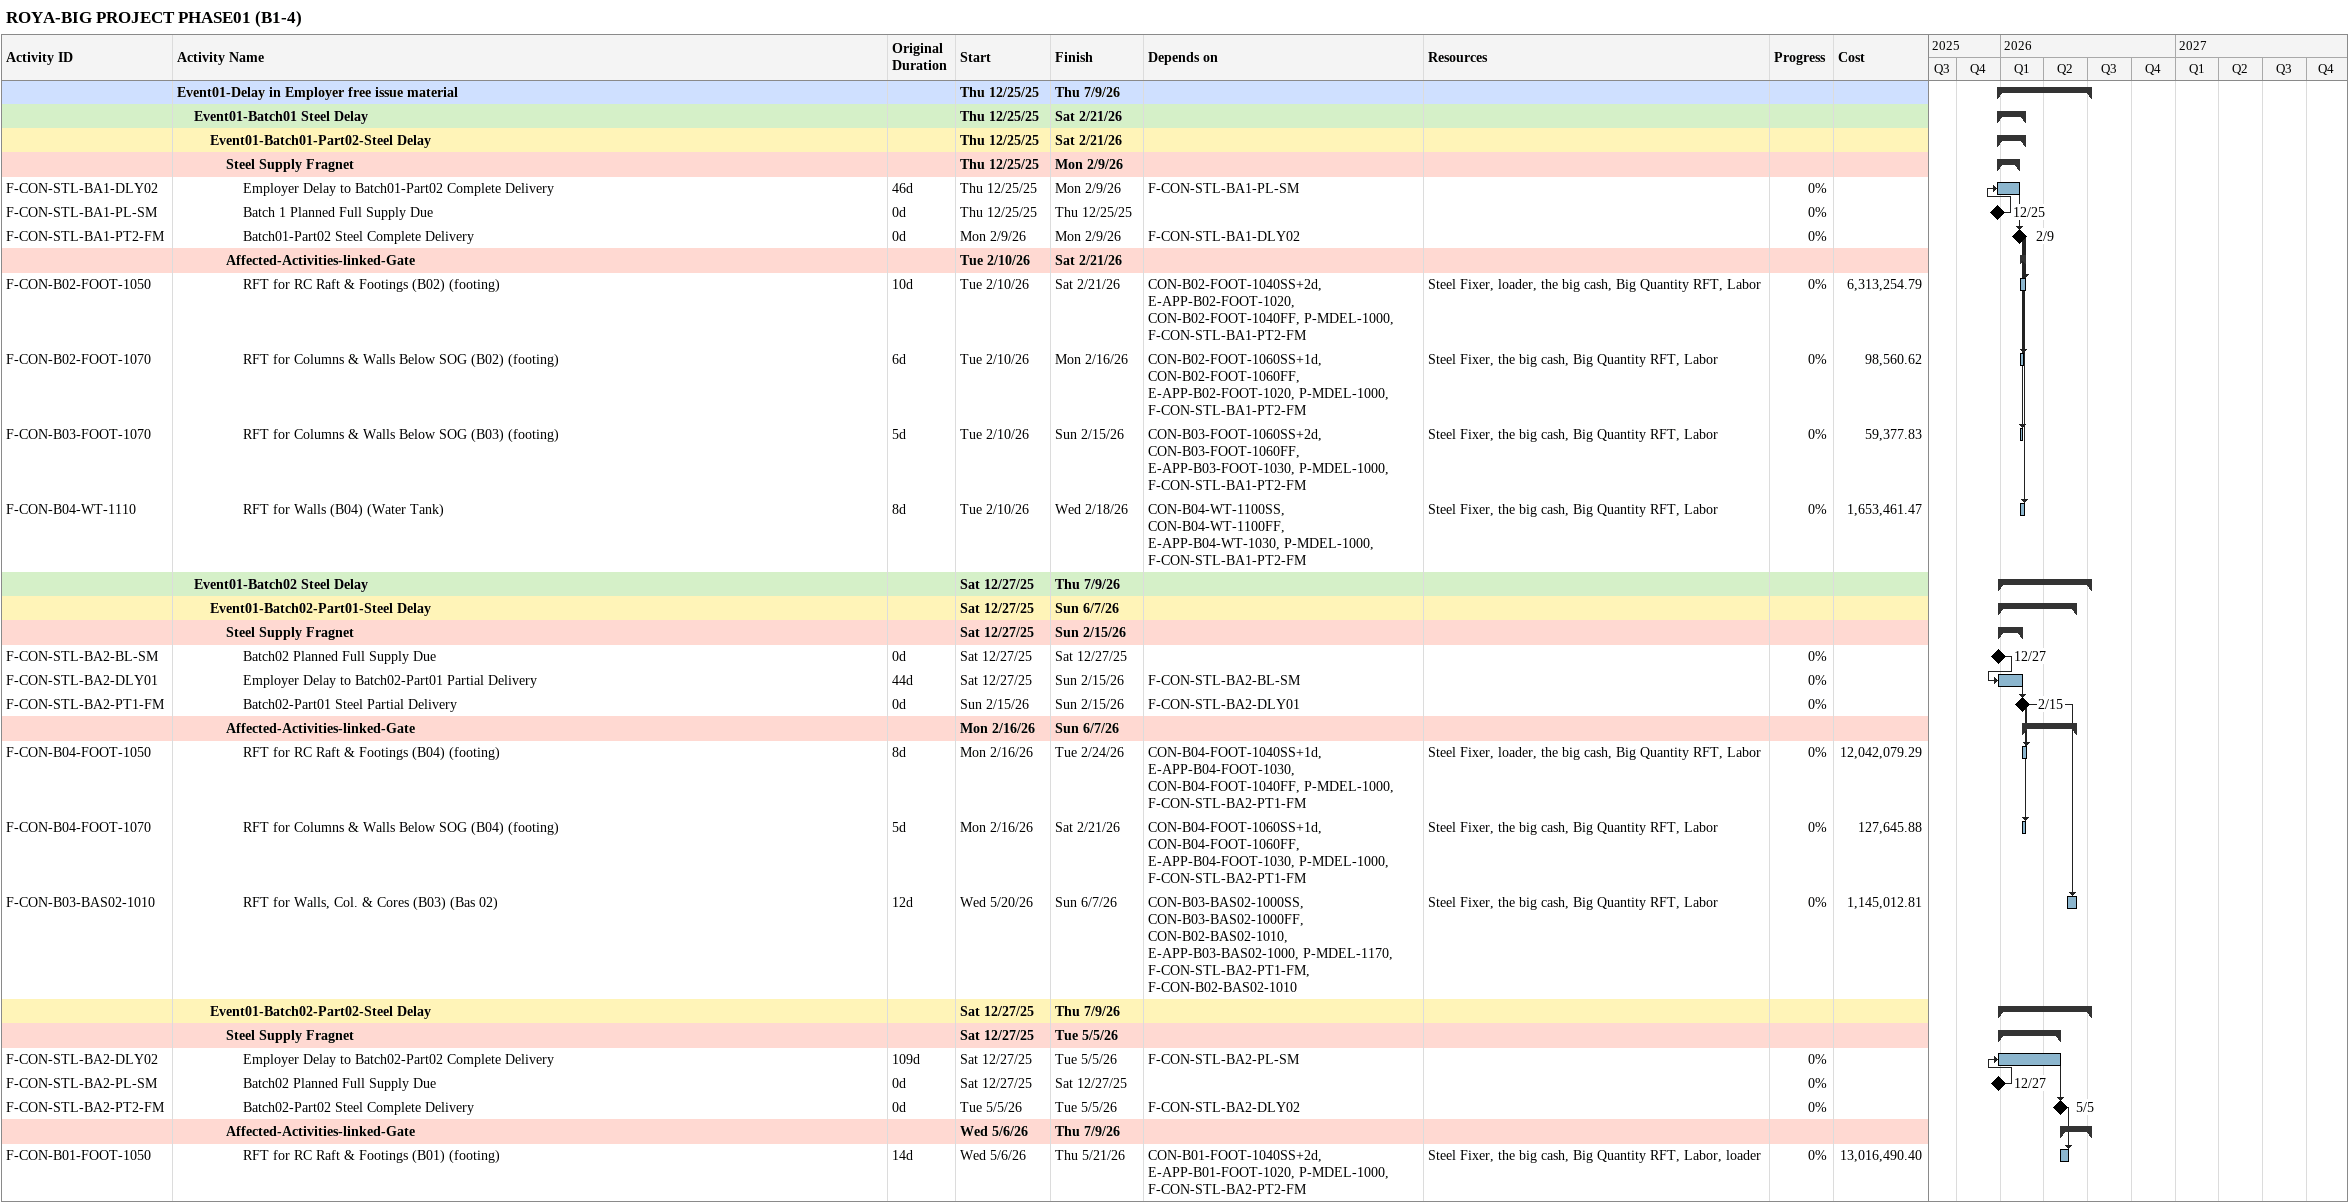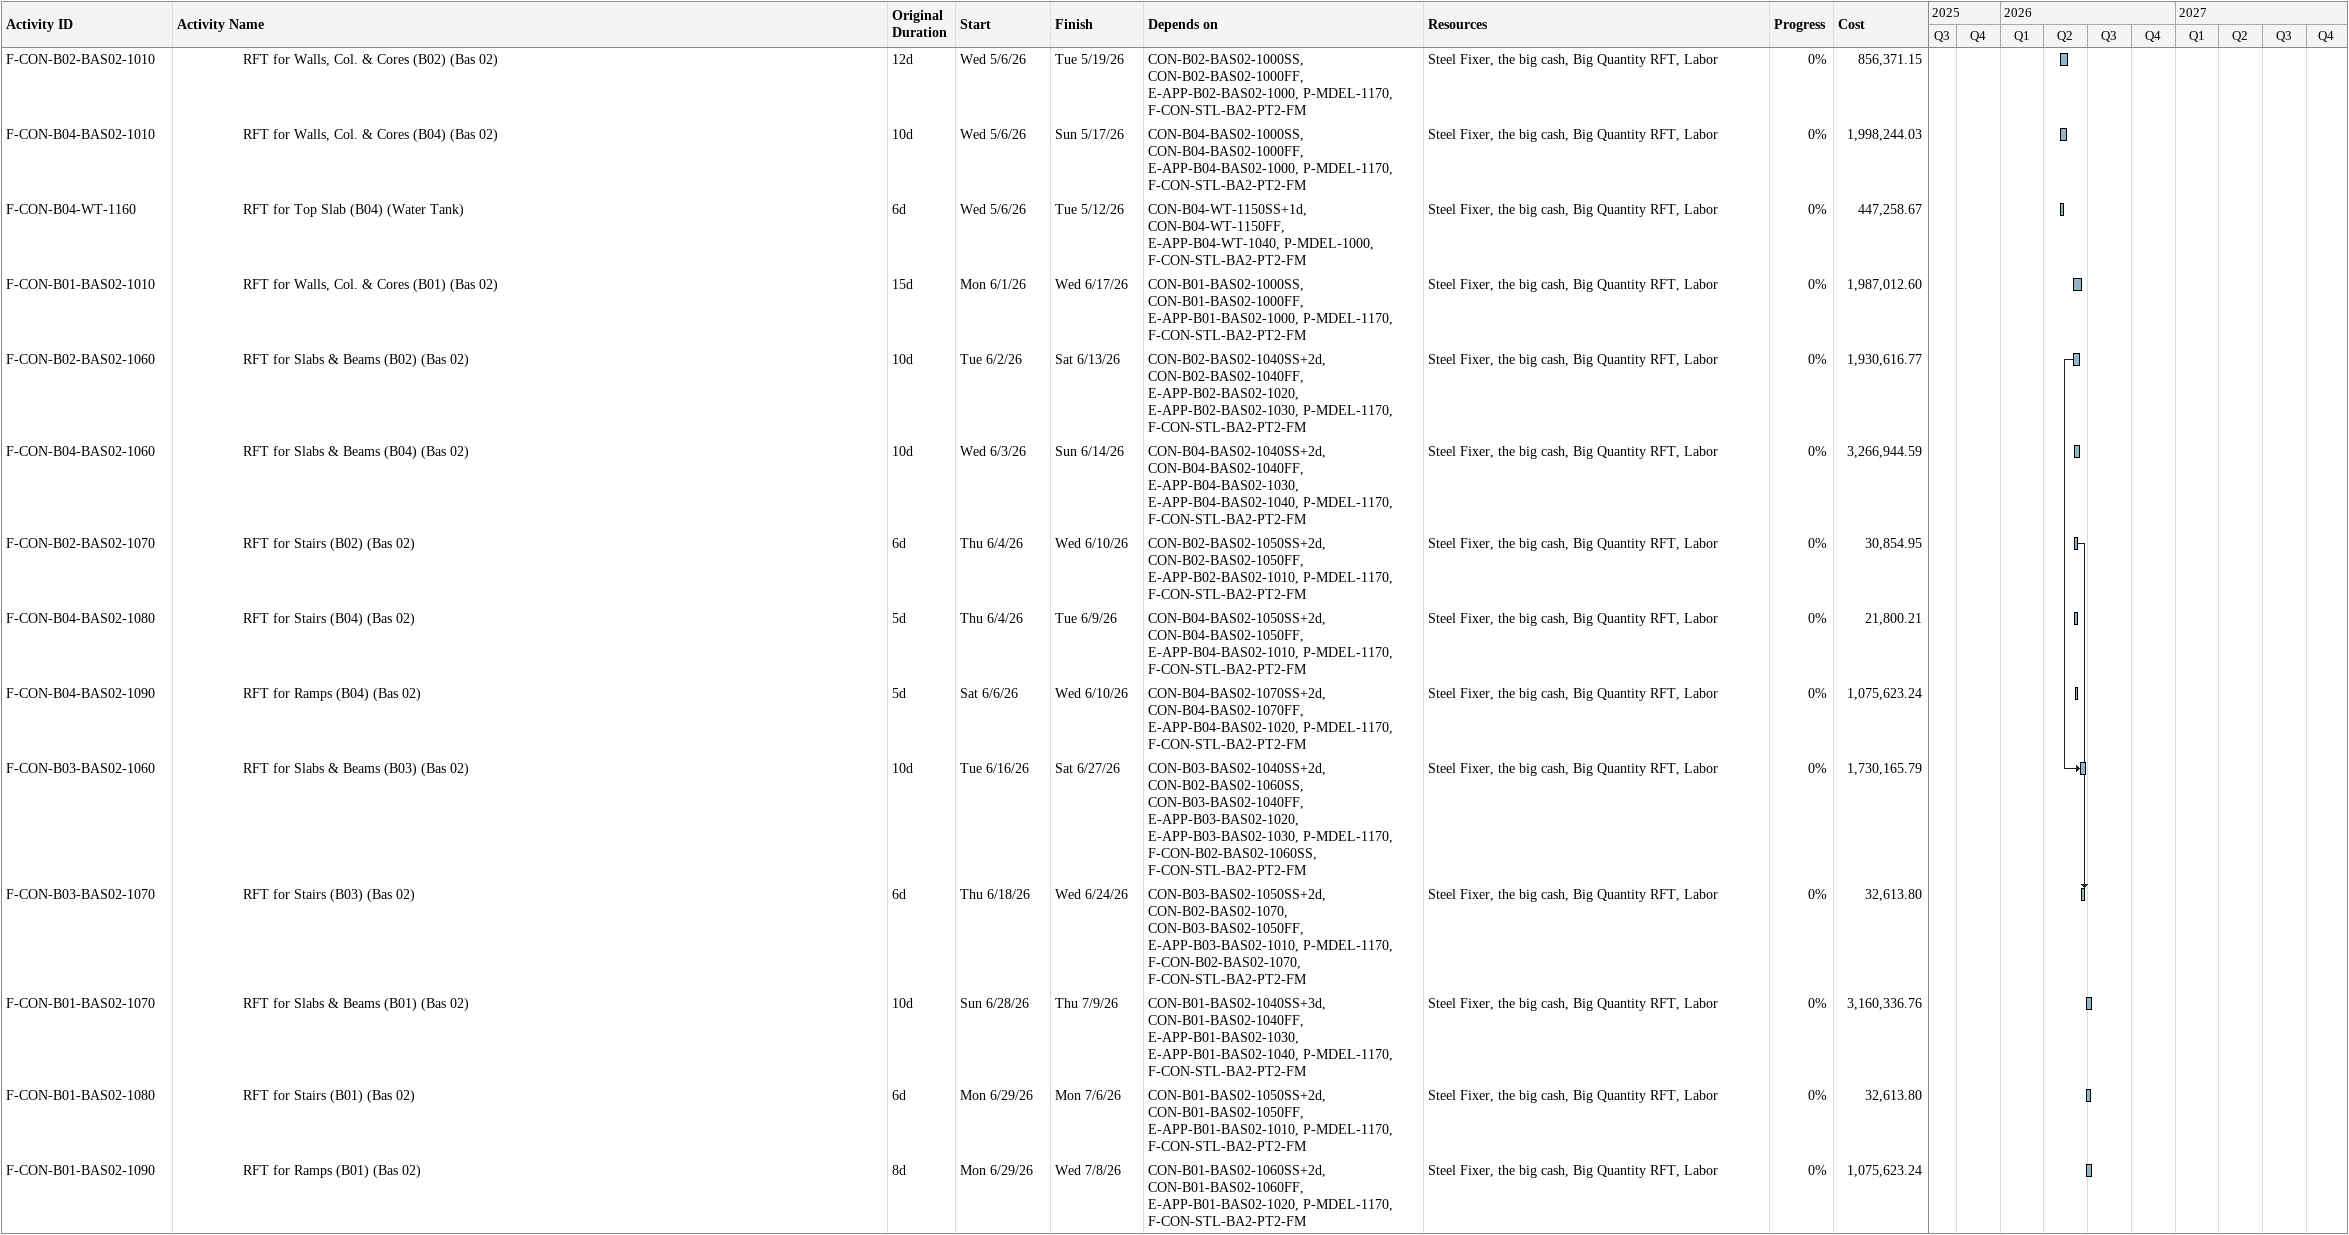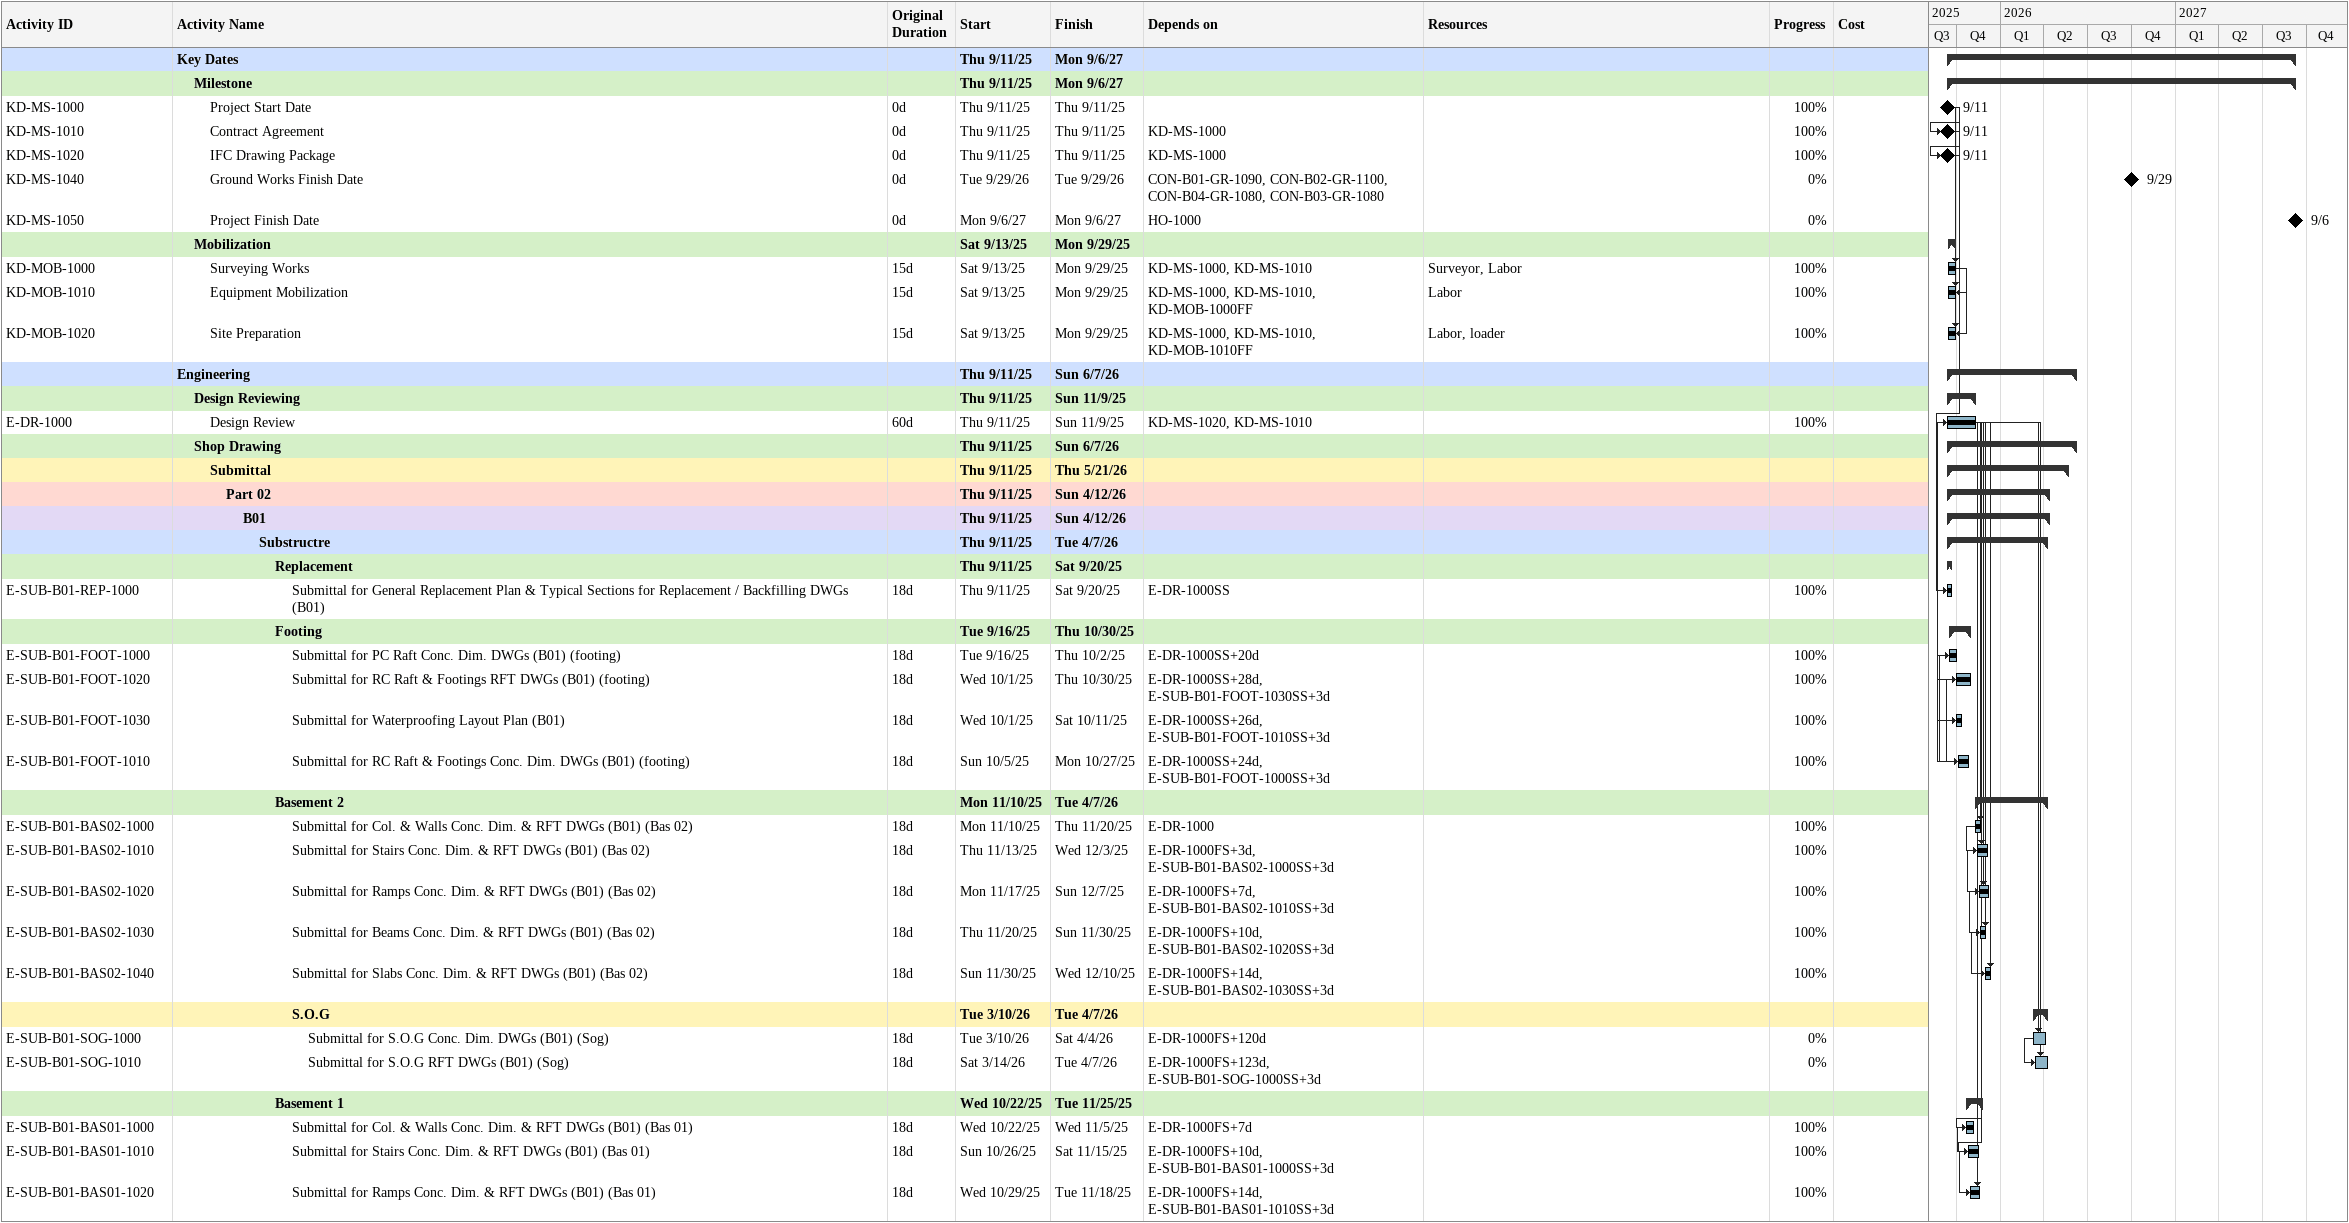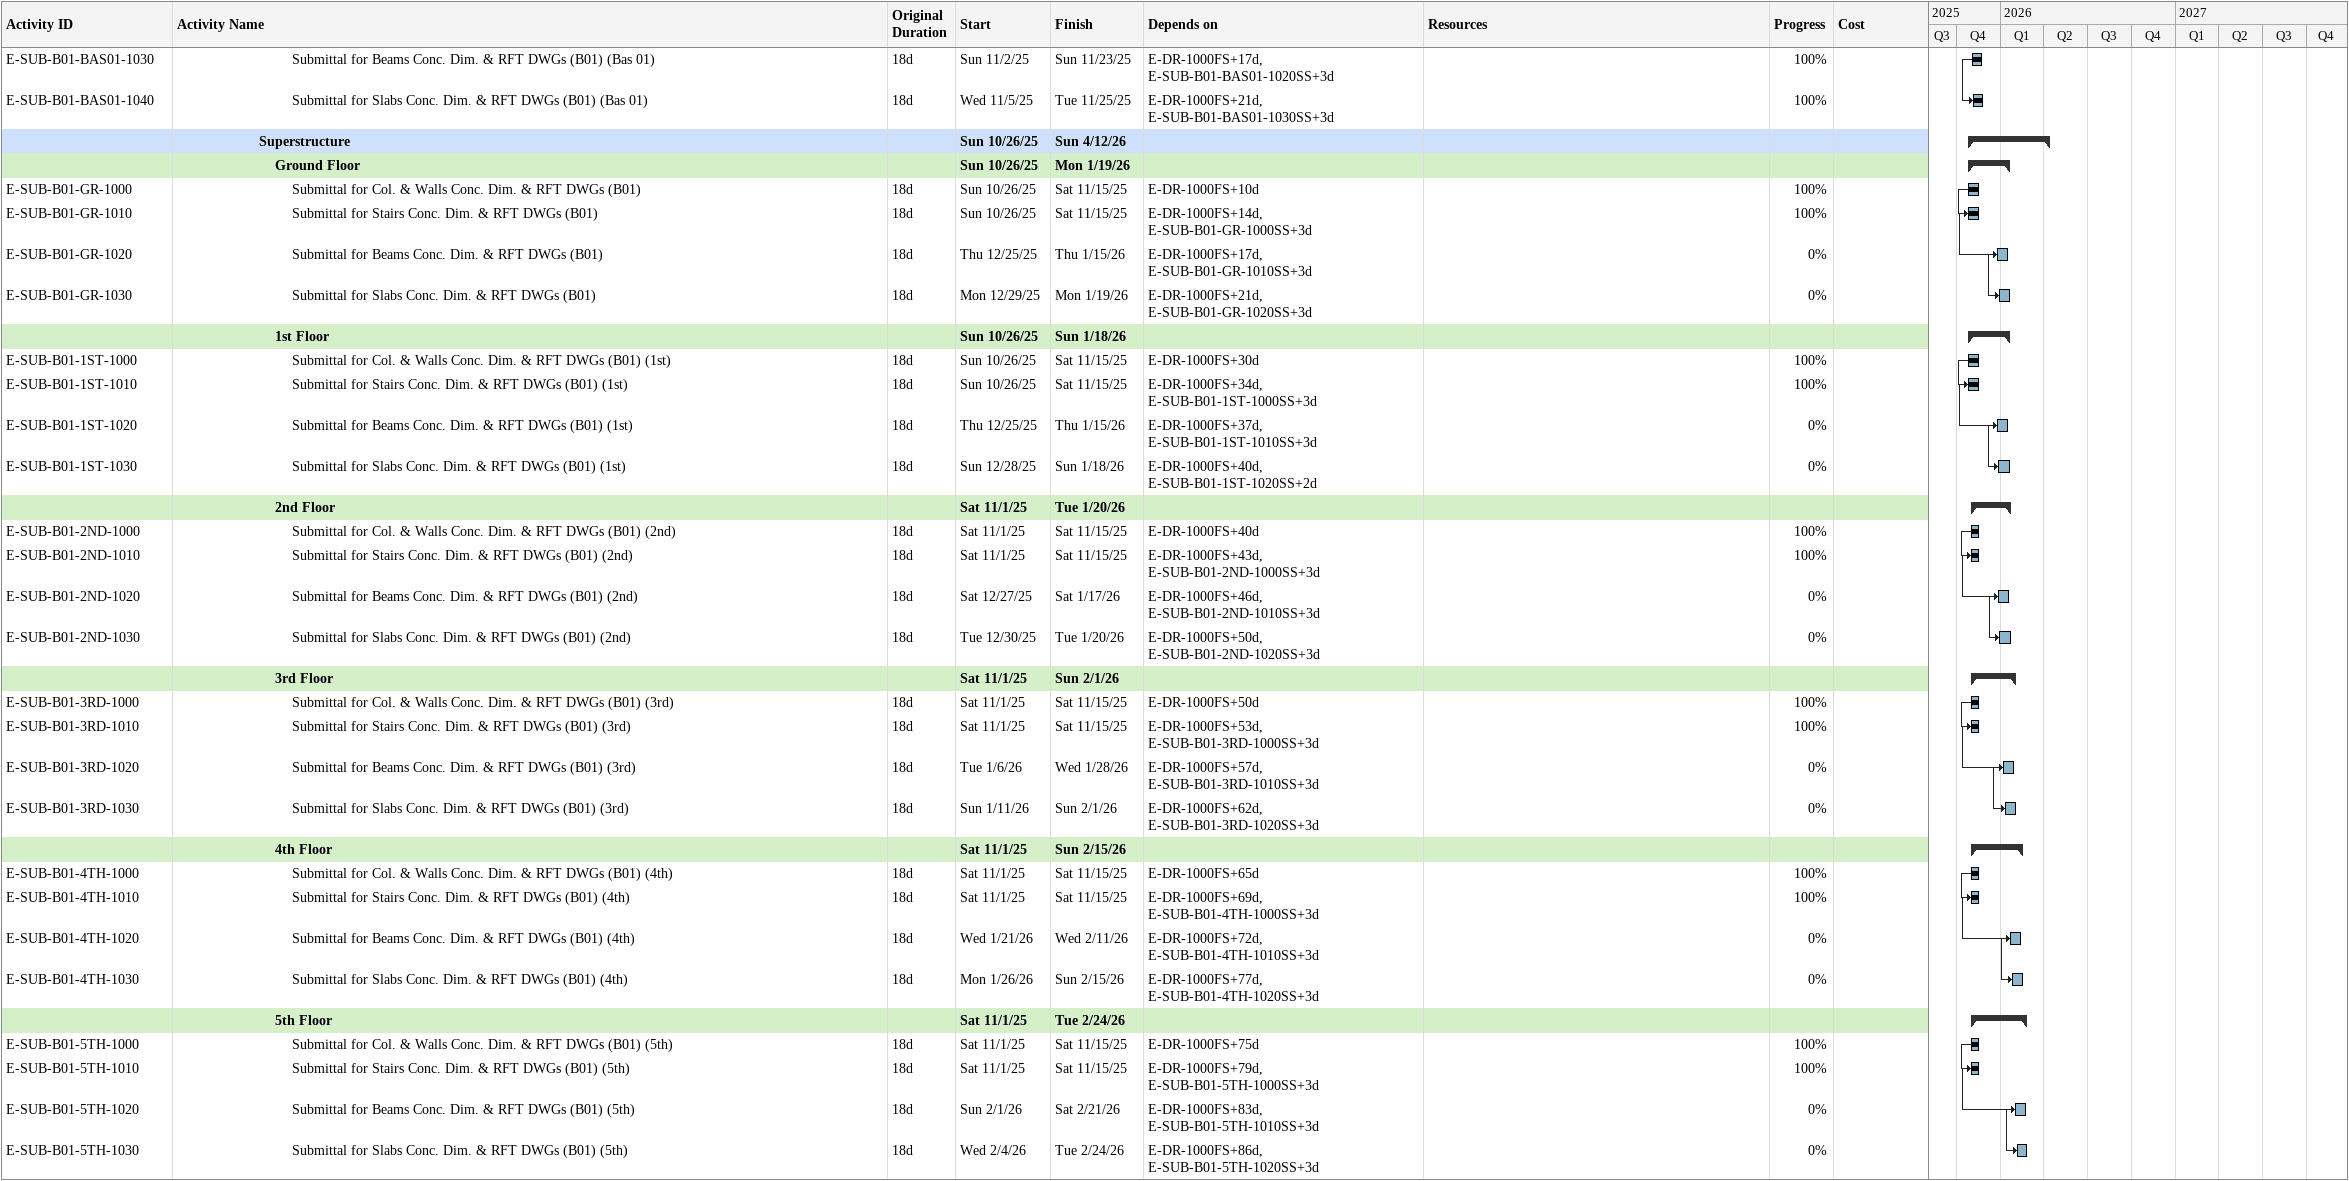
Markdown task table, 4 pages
ROYA-BIG PROJECT PHASE01 (B1-4)

| ID | Level | Task | Original duration | Start | Finish | Predecessors | Resources | % complete | Cost |
|---|---|---|---|---|---|---|---|---|---|
|  | 1 | **Event01-Delay in Employer free issue material** |  | 2025-12-25 | 2026-07-09 |  |  |  |  |
|  | 2 | **Event01-Batch01 Steel Delay** |  | 2025-12-25 | 2026-02-21 |  |  |  |  |
|  | 3 | **Event01-Batch01-Part02-Steel Delay** |  | 2025-12-25 | 2026-02-21 |  |  |  |  |
|  | 4 | **Steel Supply Fragnet** |  | 2025-12-25 | 2026-02-09 |  |  |  |  |
| F-CON-STL-BA1-DLY02 | 5 | Employer Delay to Batch01-Part02 Complete Delivery | 46d | 2025-12-25 | 2026-02-09 | F-CON-STL-BA1-PL-SM |  | 0 |  |
| F-CON-STL-BA1-PL-SM | 5 | Batch 1 Planned Full Supply Due | 0d | 2025-12-25 | 2025-12-25 |  |  | 0 |  |
| F-CON-STL-BA1-PT2-FM | 5 | Batch01-Part02 Steel Complete Delivery | 0d | 2026-02-09 | 2026-02-09 | F-CON-STL-BA1-DLY02 |  | 0 |  |
|  | 4 | **Affected-Activities-linked-Gate** |  | 2026-02-10 | 2026-02-21 |  |  |  |  |
| F-CON-B02-FOOT-1050 | 5 | RFT for RC Raft & Footings (B02) (footing) | 10d | 2026-02-10 | 2026-02-21 | CON-B02-FOOT-1040SS+2d, E-APP-B02-FOOT-1020, CON-B02-FOOT-1040FF, P-MDEL-1000, F-CON-STL-BA1-PT2-FM | Steel Fixer, loader, the big cash, Big Quantity RFT, Labor | 0 | 6313254.79 |
| F-CON-B02-FOOT-1070 | 5 | RFT for Columns & Walls Below SOG (B02) (footing) | 6d | 2026-02-10 | 2026-02-16 | CON-B02-FOOT-1060SS+1d, CON-B02-FOOT-1060FF, E-APP-B02-FOOT-1020, P-MDEL-1000, F-CON-STL-BA1-PT2-FM | Steel Fixer, the big cash, Big Quantity RFT, Labor | 0 | 98560.62 |
| F-CON-B03-FOOT-1070 | 5 | RFT for Columns & Walls Below SOG (B03) (footing) | 5d | 2026-02-10 | 2026-02-15 | CON-B03-FOOT-1060SS+2d, CON-B03-FOOT-1060FF, E-APP-B03-FOOT-1030, P-MDEL-1000, F-CON-STL-BA1-PT2-FM | Steel Fixer, the big cash, Big Quantity RFT, Labor | 0 | 59377.83 |
| F-CON-B04-WT-1110 | 5 | RFT for Walls (B04) (Water Tank) | 8d | 2026-02-10 | 2026-02-18 | CON-B04-WT-1100SS, CON-B04-WT-1100FF, E-APP-B04-WT-1030, P-MDEL-1000, F-CON-STL-BA1-PT2-FM | Steel Fixer, the big cash, Big Quantity RFT, Labor | 0 | 1653461.47 |
|  | 2 | **Event01-Batch02 Steel Delay** |  | 2025-12-27 | 2026-07-09 |  |  |  |  |
|  | 3 | **Event01-Batch02-Part01-Steel Delay** |  | 2025-12-27 | 2026-06-07 |  |  |  |  |
|  | 4 | **Steel Supply Fragnet** |  | 2025-12-27 | 2026-02-15 |  |  |  |  |
| F-CON-STL-BA2-BL-SM | 5 | Batch02 Planned Full Supply Due | 0d | 2025-12-27 | 2025-12-27 |  |  | 0 |  |
| F-CON-STL-BA2-DLY01 | 5 | Employer Delay to Batch02-Part01 Partial Delivery | 44d | 2025-12-27 | 2026-02-15 | F-CON-STL-BA2-BL-SM |  | 0 |  |
| F-CON-STL-BA2-PT1-FM | 5 | Batch02-Part01 Steel Partial Delivery | 0d | 2026-02-15 | 2026-02-15 | F-CON-STL-BA2-DLY01 |  | 0 |  |
|  | 4 | **Affected-Activities-linked-Gate** |  | 2026-02-16 | 2026-06-07 |  |  |  |  |
| F-CON-B04-FOOT-1050 | 5 | RFT for RC Raft & Footings (B04) (footing) | 8d | 2026-02-16 | 2026-02-24 | CON-B04-FOOT-1040SS+1d, E-APP-B04-FOOT-1030, CON-B04-FOOT-1040FF, P-MDEL-1000, F-CON-STL-BA2-PT1-FM | Steel Fixer, loader, the big cash, Big Quantity RFT, Labor | 0 | 12042079.29 |
| F-CON-B04-FOOT-1070 | 5 | RFT for Columns & Walls Below SOG (B04) (footing) | 5d | 2026-02-16 | 2026-02-21 | CON-B04-FOOT-1060SS+1d, CON-B04-FOOT-1060FF, E-APP-B04-FOOT-1030, P-MDEL-1000, F-CON-STL-BA2-PT1-FM | Steel Fixer, the big cash, Big Quantity RFT, Labor | 0 | 127645.88 |
| F-CON-B03-BAS02-1010 | 5 | RFT for Walls, Col. & Cores (B03) (Bas 02) | 12d | 2026-05-20 | 2026-06-07 | CON-B03-BAS02-1000SS, CON-B03-BAS02-1000FF, CON-B02-BAS02-1010, E-APP-B03-BAS02-1000, P-MDEL-1170, F-CON-STL-BA2-PT1-FM, F-CON-B02-BAS02-1010 | Steel Fixer, the big cash, Big Quantity RFT, Labor | 0 | 1145012.81 |
|  | 3 | **Event01-Batch02-Part02-Steel Delay** |  | 2025-12-27 | 2026-07-09 |  |  |  |  |
|  | 4 | **Steel Supply Fragnet** |  | 2025-12-27 | 2026-05-05 |  |  |  |  |
| F-CON-STL-BA2-DLY02 | 5 | Employer Delay to Batch02-Part02 Complete Delivery | 109d | 2025-12-27 | 2026-05-05 | F-CON-STL-BA2-PL-SM |  | 0 |  |
| F-CON-STL-BA2-PL-SM | 5 | Batch02 Planned Full Supply Due | 0d | 2025-12-27 | 2025-12-27 |  |  | 0 |  |
| F-CON-STL-BA2-PT2-FM | 5 | Batch02-Part02 Steel Complete Delivery | 0d | 2026-05-05 | 2026-05-05 | F-CON-STL-BA2-DLY02 |  | 0 |  |
|  | 4 | **Affected-Activities-linked-Gate** |  | 2026-05-06 | 2026-07-09 |  |  |  |  |
| F-CON-B01-FOOT-1050 | 5 | RFT for RC Raft & Footings (B01) (footing) | 14d | 2026-05-06 | 2026-05-21 | CON-B01-FOOT-1040SS+2d, E-APP-B01-FOOT-1020, P-MDEL-1000, F-CON-STL-BA2-PT2-FM | Steel Fixer, the big cash, Big Quantity RFT, Labor, loader | 0 | 13016490.40 |
| F-CON-B02-BAS02-1010 | 5 | RFT for Walls, Col. & Cores (B02) (Bas 02) | 12d | 2026-05-06 | 2026-05-19 | CON-B02-BAS02-1000SS, CON-B02-BAS02-1000FF, E-APP-B02-BAS02-1000, P-MDEL-1170, F-CON-STL-BA2-PT2-FM | Steel Fixer, the big cash, Big Quantity RFT, Labor | 0 | 856371.15 |
| F-CON-B04-BAS02-1010 | 5 | RFT for Walls, Col. & Cores (B04) (Bas 02) | 10d | 2026-05-06 | 2026-05-17 | CON-B04-BAS02-1000SS, CON-B04-BAS02-1000FF, E-APP-B04-BAS02-1000, P-MDEL-1170, F-CON-STL-BA2-PT2-FM | Steel Fixer, the big cash, Big Quantity RFT, Labor | 0 | 1998244.03 |
| F-CON-B04-WT-1160 | 5 | RFT for Top Slab (B04) (Water Tank) | 6d | 2026-05-06 | 2026-05-12 | CON-B04-WT-1150SS+1d, CON-B04-WT-1150FF, E-APP-B04-WT-1040, P-MDEL-1000, F-CON-STL-BA2-PT2-FM | Steel Fixer, the big cash, Big Quantity RFT, Labor | 0 | 447258.67 |
| F-CON-B01-BAS02-1010 | 5 | RFT for Walls, Col. & Cores (B01) (Bas 02) | 15d | 2026-06-01 | 2026-06-17 | CON-B01-BAS02-1000SS, CON-B01-BAS02-1000FF, E-APP-B01-BAS02-1000, P-MDEL-1170, F-CON-STL-BA2-PT2-FM | Steel Fixer, the big cash, Big Quantity RFT, Labor | 0 | 1987012.60 |
| F-CON-B02-BAS02-1060 | 5 | RFT for Slabs & Beams (B02) (Bas 02) | 10d | 2026-06-02 | 2026-06-13 | CON-B02-BAS02-1040SS+2d, CON-B02-BAS02-1040FF, E-APP-B02-BAS02-1020, E-APP-B02-BAS02-1030, P-MDEL-1170, F-CON-STL-BA2-PT2-FM | Steel Fixer, the big cash, Big Quantity RFT, Labor | 0 | 1930616.77 |
| F-CON-B04-BAS02-1060 | 5 | RFT for Slabs & Beams (B04) (Bas 02) | 10d | 2026-06-03 | 2026-06-14 | CON-B04-BAS02-1040SS+2d, CON-B04-BAS02-1040FF, E-APP-B04-BAS02-1030, E-APP-B04-BAS02-1040, P-MDEL-1170, F-CON-STL-BA2-PT2-FM | Steel Fixer, the big cash, Big Quantity RFT, Labor | 0 | 3266944.59 |
| F-CON-B02-BAS02-1070 | 5 | RFT for Stairs (B02) (Bas 02) | 6d | 2026-06-04 | 2026-06-10 | CON-B02-BAS02-1050SS+2d, CON-B02-BAS02-1050FF, E-APP-B02-BAS02-1010, P-MDEL-1170, F-CON-STL-BA2-PT2-FM | Steel Fixer, the big cash, Big Quantity RFT, Labor | 0 | 30854.95 |
| F-CON-B04-BAS02-1080 | 5 | RFT for Stairs (B04) (Bas 02) | 5d | 2026-06-04 | 2026-06-09 | CON-B04-BAS02-1050SS+2d, CON-B04-BAS02-1050FF, E-APP-B04-BAS02-1010, P-MDEL-1170, F-CON-STL-BA2-PT2-FM | Steel Fixer, the big cash, Big Quantity RFT, Labor | 0 | 21800.21 |
| F-CON-B04-BAS02-1090 | 5 | RFT for Ramps (B04) (Bas 02) | 5d | 2026-06-06 | 2026-06-10 | CON-B04-BAS02-1070SS+2d, CON-B04-BAS02-1070FF, E-APP-B04-BAS02-1020, P-MDEL-1170, F-CON-STL-BA2-PT2-FM | Steel Fixer, the big cash, Big Quantity RFT, Labor | 0 | 1075623.24 |
| F-CON-B03-BAS02-1060 | 5 | RFT for Slabs & Beams (B03) (Bas 02) | 10d | 2026-06-16 | 2026-06-27 | CON-B03-BAS02-1040SS+2d, CON-B02-BAS02-1060SS, CON-B03-BAS02-1040FF, E-APP-B03-BAS02-1020, E-APP-B03-BAS02-1030, P-MDEL-1170, F-CON-B02-BAS02-1060SS, F-CON-STL-BA2-PT2-FM | Steel Fixer, the big cash, Big Quantity RFT, Labor | 0 | 1730165.79 |
| F-CON-B03-BAS02-1070 | 5 | RFT for Stairs (B03) (Bas 02) | 6d | 2026-06-18 | 2026-06-24 | CON-B03-BAS02-1050SS+2d, CON-B02-BAS02-1070, CON-B03-BAS02-1050FF, E-APP-B03-BAS02-1010, P-MDEL-1170, F-CON-B02-BAS02-1070, F-CON-STL-BA2-PT2-FM | Steel Fixer, the big cash, Big Quantity RFT, Labor | 0 | 32613.80 |
| F-CON-B01-BAS02-1070 | 5 | RFT for Slabs & Beams (B01) (Bas 02) | 10d | 2026-06-28 | 2026-07-09 | CON-B01-BAS02-1040SS+3d, CON-B01-BAS02-1040FF, E-APP-B01-BAS02-1030, E-APP-B01-BAS02-1040, P-MDEL-1170, F-CON-STL-BA2-PT2-FM | Steel Fixer, the big cash, Big Quantity RFT, Labor | 0 | 3160336.76 |
| F-CON-B01-BAS02-1080 | 5 | RFT for Stairs (B01) (Bas 02) | 6d | 2026-06-29 | 2026-07-06 | CON-B01-BAS02-1050SS+2d, CON-B01-BAS02-1050FF, E-APP-B01-BAS02-1010, P-MDEL-1170, F-CON-STL-BA2-PT2-FM | Steel Fixer, the big cash, Big Quantity RFT, Labor | 0 | 32613.80 |
| F-CON-B01-BAS02-1090 | 5 | RFT for Ramps (B01) (Bas 02) | 8d | 2026-06-29 | 2026-07-08 | CON-B01-BAS02-1060SS+2d, CON-B01-BAS02-1060FF, E-APP-B01-BAS02-1020, P-MDEL-1170, F-CON-STL-BA2-PT2-FM | Steel Fixer, the big cash, Big Quantity RFT, Labor | 0 | 1075623.24 |
|  | 1 | **Key Dates** |  | 2025-09-11 | 2027-09-06 |  |  |  |  |
|  | 2 | **Milestone** |  | 2025-09-11 | 2027-09-06 |  |  |  |  |
| KD-MS-1000 | 3 | Project Start Date | 0d | 2025-09-11 | 2025-09-11 |  |  | 100 |  |
| KD-MS-1010 | 3 | Contract Agreement | 0d | 2025-09-11 | 2025-09-11 | KD-MS-1000 |  | 100 |  |
| KD-MS-1020 | 3 | IFC Drawing Package | 0d | 2025-09-11 | 2025-09-11 | KD-MS-1000 |  | 100 |  |
| KD-MS-1040 | 3 | Ground Works Finish Date | 0d | 2026-09-29 | 2026-09-29 | CON-B01-GR-1090, CON-B02-GR-1100, CON-B04-GR-1080, CON-B03-GR-1080 |  | 0 |  |
| KD-MS-1050 | 3 | Project Finish Date | 0d | 2027-09-06 | 2027-09-06 | HO-1000 |  | 0 |  |
|  | 2 | **Mobilization** |  | 2025-09-13 | 2025-09-29 |  |  |  |  |
| KD-MOB-1000 | 3 | Surveying Works | 15d | 2025-09-13 | 2025-09-29 | KD-MS-1000, KD-MS-1010 | Surveyor, Labor | 100 |  |
| KD-MOB-1010 | 3 | Equipment Mobilization | 15d | 2025-09-13 | 2025-09-29 | KD-MS-1000, KD-MS-1010, KD-MOB-1000FF | Labor | 100 |  |
| KD-MOB-1020 | 3 | Site Preparation | 15d | 2025-09-13 | 2025-09-29 | KD-MS-1000, KD-MS-1010, KD-MOB-1010FF | Labor, loader | 100 |  |
|  | 1 | **Engineering** |  | 2025-09-11 | 2026-06-07 |  |  |  |  |
|  | 2 | **Design Reviewing** |  | 2025-09-11 | 2025-11-09 |  |  |  |  |
| E-DR-1000 | 3 | Design Review | 60d | 2025-09-11 | 2025-11-09 | KD-MS-1020, KD-MS-1010 |  | 100 |  |
|  | 2 | **Shop Drawing** |  | 2025-09-11 | 2026-06-07 |  |  |  |  |
|  | 3 | **Submittal** |  | 2025-09-11 | 2026-05-21 |  |  |  |  |
|  | 4 | **Part 02** |  | 2025-09-11 | 2026-04-12 |  |  |  |  |
|  | 5 | **B01** |  | 2025-09-11 | 2026-04-12 |  |  |  |  |
|  | 6 | **Substructre** |  | 2025-09-11 | 2026-04-07 |  |  |  |  |
|  | 7 | **Replacement** |  | 2025-09-11 | 2025-09-20 |  |  |  |  |
| E-SUB-B01-REP-1000 | 8 | Submittal for General Replacement Plan & Typical Sections for Replacement / Backfilling DWGs (B01) | 18d | 2025-09-11 | 2025-09-20 | E-DR-1000SS |  | 100 |  |
|  | 7 | **Footing** |  | 2025-09-16 | 2025-10-30 |  |  |  |  |
| E-SUB-B01-FOOT-1000 | 8 | Submittal for PC Raft Conc. Dim. DWGs (B01) (footing) | 18d | 2025-09-16 | 2025-10-02 | E-DR-1000SS+20d |  | 100 |  |
| E-SUB-B01-FOOT-1020 | 8 | Submittal for RC Raft & Footings RFT DWGs (B01) (footing) | 18d | 2025-10-01 | 2025-10-30 | E-DR-1000SS+28d, E-SUB-B01-FOOT-1030SS+3d |  | 100 |  |
| E-SUB-B01-FOOT-1030 | 8 | Submittal for Waterproofing Layout Plan (B01) | 18d | 2025-10-01 | 2025-10-11 | E-DR-1000SS+26d, E-SUB-B01-FOOT-1010SS+3d |  | 100 |  |
| E-SUB-B01-FOOT-1010 | 8 | Submittal for RC Raft & Footings Conc. Dim. DWGs (B01) (footing) | 18d | 2025-10-05 | 2025-10-27 | E-DR-1000SS+24d, E-SUB-B01-FOOT-1000SS+3d |  | 100 |  |
|  | 7 | **Basement 2** |  | 2025-11-10 | 2026-04-07 |  |  |  |  |
| E-SUB-B01-BAS02-1000 | 8 | Submittal for Col. & Walls Conc. Dim. & RFT DWGs (B01) (Bas 02) | 18d | 2025-11-10 | 2025-11-20 | E-DR-1000 |  | 100 |  |
| E-SUB-B01-BAS02-1010 | 8 | Submittal for Stairs Conc. Dim. & RFT DWGs (B01) (Bas 02) | 18d | 2025-11-13 | 2025-12-03 | E-DR-1000FS+3d, E-SUB-B01-BAS02-1000SS+3d |  | 100 |  |
| E-SUB-B01-BAS02-1020 | 8 | Submittal for Ramps Conc. Dim. & RFT DWGs (B01) (Bas 02) | 18d | 2025-11-17 | 2025-12-07 | E-DR-1000FS+7d, E-SUB-B01-BAS02-1010SS+3d |  | 100 |  |
| E-SUB-B01-BAS02-1030 | 8 | Submittal for Beams Conc. Dim. & RFT DWGs (B01) (Bas 02) | 18d | 2025-11-20 | 2025-11-30 | E-DR-1000FS+10d, E-SUB-B01-BAS02-1020SS+3d |  | 100 |  |
| E-SUB-B01-BAS02-1040 | 8 | Submittal for Slabs Conc. Dim. & RFT DWGs (B01) (Bas 02) | 18d | 2025-11-30 | 2025-12-10 | E-DR-1000FS+14d, E-SUB-B01-BAS02-1030SS+3d |  | 100 |  |
|  | 8 | **S.O.G** |  | 2026-03-10 | 2026-04-07 |  |  |  |  |
| E-SUB-B01-SOG-1000 | 9 | Submittal for S.O.G Conc. Dim. DWGs (B01) (Sog) | 18d | 2026-03-10 | 2026-04-04 | E-DR-1000FS+120d |  | 0 |  |
| E-SUB-B01-SOG-1010 | 9 | Submittal for S.O.G RFT DWGs (B01) (Sog) | 18d | 2026-03-14 | 2026-04-07 | E-DR-1000FS+123d, E-SUB-B01-SOG-1000SS+3d |  | 0 |  |
|  | 7 | **Basement 1** |  | 2025-10-22 | 2025-11-25 |  |  |  |  |
| E-SUB-B01-BAS01-1000 | 8 | Submittal for Col. & Walls Conc. Dim. & RFT DWGs (B01) (Bas 01) | 18d | 2025-10-22 | 2025-11-05 | E-DR-1000FS+7d |  | 100 |  |
| E-SUB-B01-BAS01-1010 | 8 | Submittal for Stairs Conc. Dim. & RFT DWGs (B01) (Bas 01) | 18d | 2025-10-26 | 2025-11-15 | E-DR-1000FS+10d, E-SUB-B01-BAS01-1000SS+3d |  | 100 |  |
| E-SUB-B01-BAS01-1020 | 8 | Submittal for Ramps Conc. Dim. & RFT DWGs (B01) (Bas 01) | 18d | 2025-10-29 | 2025-11-18 | E-DR-1000FS+14d, E-SUB-B01-BAS01-1010SS+3d |  | 100 |  |
| E-SUB-B01-BAS01-1030 | 8 | Submittal for Beams Conc. Dim. & RFT DWGs (B01) (Bas 01) | 18d | 2025-11-02 | 2025-11-23 | E-DR-1000FS+17d, E-SUB-B01-BAS01-1020SS+3d |  | 100 |  |
| E-SUB-B01-BAS01-1040 | 8 | Submittal for Slabs Conc. Dim. & RFT DWGs (B01) (Bas 01) | 18d | 2025-11-05 | 2025-11-25 | E-DR-1000FS+21d, E-SUB-B01-BAS01-1030SS+3d |  | 100 |  |
|  | 6 | **Superstructure** |  | 2025-10-26 | 2026-04-12 |  |  |  |  |
|  | 7 | **Ground Floor** |  | 2025-10-26 | 2026-01-19 |  |  |  |  |
| E-SUB-B01-GR-1000 | 8 | Submittal for Col. & Walls Conc. Dim. & RFT DWGs (B01) | 18d | 2025-10-26 | 2025-11-15 | E-DR-1000FS+10d |  | 100 |  |
| E-SUB-B01-GR-1010 | 8 | Submittal for Stairs Conc. Dim. & RFT DWGs (B01) | 18d | 2025-10-26 | 2025-11-15 | E-DR-1000FS+14d, E-SUB-B01-GR-1000SS+3d |  | 100 |  |
| E-SUB-B01-GR-1020 | 8 | Submittal for Beams Conc. Dim. & RFT DWGs (B01) | 18d | 2025-12-25 | 2026-01-15 | E-DR-1000FS+17d, E-SUB-B01-GR-1010SS+3d |  | 0 |  |
| E-SUB-B01-GR-1030 | 8 | Submittal for Slabs Conc. Dim. & RFT DWGs (B01) | 18d | 2025-12-29 | 2026-01-19 | E-DR-1000FS+21d, E-SUB-B01-GR-1020SS+3d |  | 0 |  |
|  | 7 | **1st Floor** |  | 2025-10-26 | 2026-01-18 |  |  |  |  |
| E-SUB-B01-1ST-1000 | 8 | Submittal for Col. & Walls Conc. Dim. & RFT DWGs (B01) (1st) | 18d | 2025-10-26 | 2025-11-15 | E-DR-1000FS+30d |  | 100 |  |
| E-SUB-B01-1ST-1010 | 8 | Submittal for Stairs Conc. Dim. & RFT DWGs (B01) (1st) | 18d | 2025-10-26 | 2025-11-15 | E-DR-1000FS+34d, E-SUB-B01-1ST-1000SS+3d |  | 100 |  |
| E-SUB-B01-1ST-1020 | 8 | Submittal for Beams Conc. Dim. & RFT DWGs (B01) (1st) | 18d | 2025-12-25 | 2026-01-15 | E-DR-1000FS+37d, E-SUB-B01-1ST-1010SS+3d |  | 0 |  |
| E-SUB-B01-1ST-1030 | 8 | Submittal for Slabs Conc. Dim. & RFT DWGs (B01) (1st) | 18d | 2025-12-28 | 2026-01-18 | E-DR-1000FS+40d, E-SUB-B01-1ST-1020SS+2d |  | 0 |  |
|  | 7 | **2nd Floor** |  | 2025-11-01 | 2026-01-20 |  |  |  |  |
| E-SUB-B01-2ND-1000 | 8 | Submittal for Col. & Walls Conc. Dim. & RFT DWGs (B01) (2nd) | 18d | 2025-11-01 | 2025-11-15 | E-DR-1000FS+40d |  | 100 |  |
| E-SUB-B01-2ND-1010 | 8 | Submittal for Stairs Conc. Dim. & RFT DWGs (B01) (2nd) | 18d | 2025-11-01 | 2025-11-15 | E-DR-1000FS+43d, E-SUB-B01-2ND-1000SS+3d |  | 100 |  |
| E-SUB-B01-2ND-1020 | 8 | Submittal for Beams Conc. Dim. & RFT DWGs (B01) (2nd) | 18d | 2025-12-27 | 2026-01-17 | E-DR-1000FS+46d, E-SUB-B01-2ND-1010SS+3d |  | 0 |  |
| E-SUB-B01-2ND-1030 | 8 | Submittal for Slabs Conc. Dim. & RFT DWGs (B01) (2nd) | 18d | 2025-12-30 | 2026-01-20 | E-DR-1000FS+50d, E-SUB-B01-2ND-1020SS+3d |  | 0 |  |
|  | 7 | **3rd Floor** |  | 2025-11-01 | 2026-02-01 |  |  |  |  |
| E-SUB-B01-3RD-1000 | 8 | Submittal for Col. & Walls Conc. Dim. & RFT DWGs (B01) (3rd) | 18d | 2025-11-01 | 2025-11-15 | E-DR-1000FS+50d |  | 100 |  |
| E-SUB-B01-3RD-1010 | 8 | Submittal for Stairs Conc. Dim. & RFT DWGs (B01) (3rd) | 18d | 2025-11-01 | 2025-11-15 | E-DR-1000FS+53d, E-SUB-B01-3RD-1000SS+3d |  | 100 |  |
| E-SUB-B01-3RD-1020 | 8 | Submittal for Beams Conc. Dim. & RFT DWGs (B01) (3rd) | 18d | 2026-01-06 | 2026-01-28 | E-DR-1000FS+57d, E-SUB-B01-3RD-1010SS+3d |  | 0 |  |
| E-SUB-B01-3RD-1030 | 8 | Submittal for Slabs Conc. Dim. & RFT DWGs (B01) (3rd) | 18d | 2026-01-11 | 2026-02-01 | E-DR-1000FS+62d, E-SUB-B01-3RD-1020SS+3d |  | 0 |  |
|  | 7 | **4th Floor** |  | 2025-11-01 | 2026-02-15 |  |  |  |  |
| E-SUB-B01-4TH-1000 | 8 | Submittal for Col. & Walls Conc. Dim. & RFT DWGs (B01) (4th) | 18d | 2025-11-01 | 2025-11-15 | E-DR-1000FS+65d |  | 100 |  |
| E-SUB-B01-4TH-1010 | 8 | Submittal for Stairs Conc. Dim. & RFT DWGs (B01) (4th) | 18d | 2025-11-01 | 2025-11-15 | E-DR-1000FS+69d, E-SUB-B01-4TH-1000SS+3d |  | 100 |  |
| E-SUB-B01-4TH-1020 | 8 | Submittal for Beams Conc. Dim. & RFT DWGs (B01) (4th) | 18d | 2026-01-21 | 2026-02-11 | E-DR-1000FS+72d, E-SUB-B01-4TH-1010SS+3d |  | 0 |  |
| E-SUB-B01-4TH-1030 | 8 | Submittal for Slabs Conc. Dim. & RFT DWGs (B01) (4th) | 18d | 2026-01-26 | 2026-02-15 | E-DR-1000FS+77d, E-SUB-B01-4TH-1020SS+3d |  | 0 |  |
|  | 7 | **5th Floor** |  | 2025-11-01 | 2026-02-24 |  |  |  |  |
| E-SUB-B01-5TH-1000 | 8 | Submittal for Col. & Walls Conc. Dim. & RFT DWGs (B01) (5th) | 18d | 2025-11-01 | 2025-11-15 | E-DR-1000FS+75d |  | 100 |  |
| E-SUB-B01-5TH-1010 | 8 | Submittal for Stairs Conc. Dim. & RFT DWGs (B01) (5th) | 18d | 2025-11-01 | 2025-11-15 | E-DR-1000FS+79d, E-SUB-B01-5TH-1000SS+3d |  | 100 |  |
| E-SUB-B01-5TH-1020 | 8 | Submittal for Beams Conc. Dim. & RFT DWGs (B01) (5th) | 18d | 2026-02-01 | 2026-02-21 | E-DR-1000FS+83d, E-SUB-B01-5TH-1010SS+3d |  | 0 |  |
| E-SUB-B01-5TH-1030 | 8 | Submittal for Slabs Conc. Dim. & RFT DWGs (B01) (5th) | 18d | 2026-02-04 | 2026-02-24 | E-DR-1000FS+86d, E-SUB-B01-5TH-1020SS+3d |  | 0 |  |
